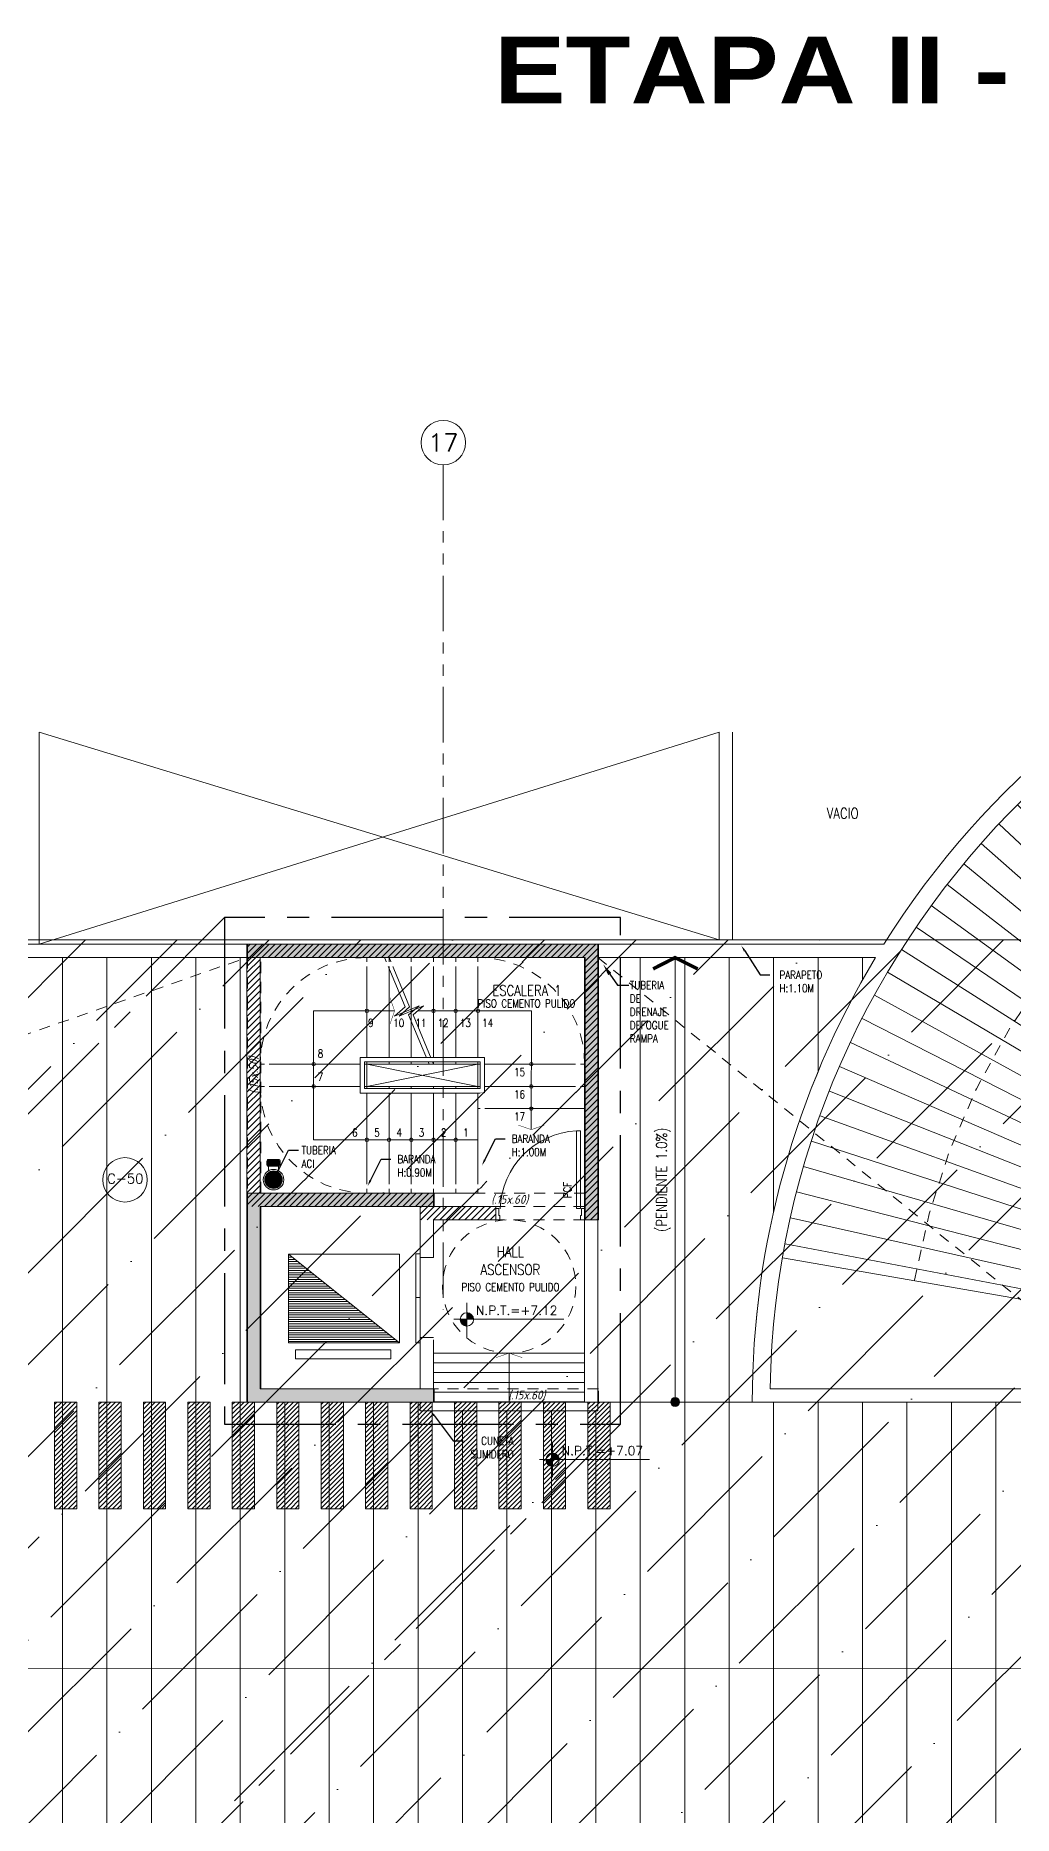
# Model space of a CAD drawing. Header units: millimetres. Extents: x 2085 to 2829, y 1352 to 1631.
# Drawn here: x 2205.93 to 2216.93, y 1369.44 to 1389.46 of the extents above; entities that cross this region are included whole.
import ezdxf
from ezdxf import colors
from ezdxf.entities.mleader import LeaderData, LeaderLine
from ezdxf.enums import TextEntityAlignment as Align
from ezdxf.math import Vec2, Vec3

# ---------------------------------------------------------------- set-up
doc = ezdxf.new("R2010")
doc.units = ezdxf.units.MM
doc.set_wipeout_variables(frame=1)
for name, pattern in [('CENTER', [2, 1.25, -0.25, 0.25, -0.25]), ('HIDDEN', [0.375, 0.25, -0.125]), ('HIDDEN2', [0.1875, 0.125, -0.0625]), ('PHANTOM', [2.5, 1.25, -0.25, 0.25, -0.25, 0.25, -0.25]), ('PHANTOM2', [1.25, 0.625, -0.125, 0.125, -0.125, 0.125, -0.125])]:
    doc.linetypes.add(name, pattern=pattern)
doc.layers.get('0').update_dxf_attribs({"color": 251, "lineweight": 9})
for name, color, linetype, lineweight in [('- APPIA - PLANTA - MUROS', 251, 'Continuous', 13), ('A-BARANDAS', 251, 'Continuous', 9), ('A-EJES', 251, 'PHANTOM', 9), ('A-EQUIPAMIENTO', 251, 'Continuous', 13), ('A-ESTRUCTURA-HATCH', 251, 'Continuous', 13), ('A-ESTRUCTURA-PLACAS', 251, 'Continuous', 13), ('A-ESTRUCTURA-VIGAS', 251, 'HIDDEN2', 13), ('A-HATCH', 251, 'Continuous', 9), ('A-LINEAS', 251, 'Continuous', 9), ('A-MURO BAJO', 251, 'Continuous', 9), ('A-MUROS', 251, 'Continuous', 9), ('A-NIVELES-NPT', 251, 'Continuous', 9), ('A-NUMERO ESTAC', 251, 'Continuous', 13), ('A-PROYECCIONES', 251, 'HIDDEN2', 9), ('A-PUERTAS', 251, 'Continuous', 9), ('A-TEXTO-ACABADO PISO', 251, 'Continuous', 13), ('A-TEXTO-AMBIENTES', 251, 'Continuous', 9), ('A-TEXTO-INDICACIONES', 251, 'Continuous', 13), ('A_50_CortesElev', 251, 'CENTER', 13), ('CIRCULACION PEATONAL', 251, 'Continuous', 13), ('DLP_MURO BAJO', 251, 'Continuous', 13), ('MURO CF 120', 251, 'Continuous', 13)]:
    doc.layers.add(name, color=color, linetype=linetype, lineweight=lineweight)
doc.layers.add('A-ETAPAS', color=251, linetype='Continuous', lineweight=9, plot=False)
doc.layers.add('A_50_Vigas Chata', color=251, linetype='HIDDEN', lineweight=13, plot=False)
doc.styles.add('APPIA -TEXTOS-GENERALES', font='isocp.shx', dxfattribs={"oblique": 15})
doc.styles.add('R160-75', font='ariblk.ttf', dxfattribs={"height": 0.6})
doc.styles.add('R80', font='romans.shx', dxfattribs={"width": 0.8, "oblique": 15, "height": 0.1})
doc.styles.add('ROMANS', font='romans.shx', dxfattribs={"width": 0.8})
doc.styles.add('TXT_COTAS', font='romans.shx', dxfattribs={"width": 0.8})
pattern_1 = [(45, (-224229.89413, -8186788.8217), (-0.03535533905933, 0.03535533905933), [])]

# ---------------------------------------------------------------- blocks, each defined once
blk = doc.blocks.new('ESTRUCTURAS PISO 3')
at = {"layer": 'A-ESTRUCTURA-HATCH'}
h = blk.add_hatch(color=256, dxfattribs=at)
h.dxf.hatch_style = 1
h.paths.add_polyline_path([(111.757, 16.3), (107.807, 16.3), (107.807, 16.15), (111.607, 16.15), (111.607, 13.2), (111.757, 13.2)])
h.paths.add_polyline_path([(109.907, 13.5), (107.807, 13.5), (107.807, 11.15), (109.907, 11.15), (109.907, 11.3), (107.957, 11.3), (107.957, 13.35), (109.907, 13.35)])
at = {"layer": 'A-ESTRUCTURA-PLACAS'}
for points in [[(111.757, 16.3), (107.807, 16.3), (107.807, 16.15), (111.607, 16.15), (111.607, 13.2), (111.757, 13.2)], [(109.907, 13.5), (107.807, 13.5), (107.807, 11.15), (109.907, 11.15), (109.907, 11.3), (107.957, 11.3), (107.957, 13.35), (109.907, 13.35)]]:
    blk.add_lwpolyline(points, close=True, dxfattribs=at)
at = {"layer": 'A-ESTRUCTURA-VIGAS'}
for p, q in [((107.807, 16.15), (107.807, 13.5)), ((107.957, 13.5), (107.957, 16.15))]:
    blk.add_line(p, q, dxfattribs=at)
for points in [[(109.907, 13.5), (111.607, 13.5)], [(109.907, 13.35), (111.607, 13.35)], [(109.907, 11.15), (111.757, 11.15), (111.757, 11.3), (109.906, 11.3)]]:
    blk.add_lwpolyline(points, dxfattribs=at)
at = {"layer": 'A_50_Vigas Chata', "insert": (107.882, 14.825), "char_height": 0.1, "attachment_point": 5, "rotation": 90, "style": 'APPIA -TEXTOS-GENERALES'}
blk.add_mtext('(.15x.50)', dxfattribs=at)
at = {"layer": 'A_50_Vigas Chata', "char_height": 0.1, "attachment_point": 5, "style": 'APPIA -TEXTOS-GENERALES'}
for insert in [(110.758, 13.424), (110.95, 11.224)]:
    blk.add_mtext('(.15x.60)', dxfattribs=dict(at, insert=insert))
blk = doc.blocks.new('d')
for p, q in [((1.319, 3.242), (3.581, 8.799)), ((1.374, 3.219), (3.729, 8.737, 0)), ((1.475, 3.175), (4.002, 8.616, 0)), ((1.574, 3.127), (4.271, 8.486, 0)), ((1.671, 3.076), (4.535, 8.348, 0)), ((1.767, 3.022), (4.795, 8.201, 0)), ((1.861, 2.965), (5.05, 8.046, 0)), ((1.953, 2.905), (5.3, 7.884, 0)), ((2.043, 2.842), (5.545, 7.713, 0)), ((2.132, 2.777), (5.785, 7.535, 0)), ((2.218, 2.708), (6.019, 7.35, 0)), ((2.302, 2.637), (6.247, 7.157, 0)), ((2.383, 2.564), (6.469, 6.958, 0)), ((2.463, 2.488), (6.684, 6.751, 0)), ((2.54, 2.409), (6.893, 6.538, 0)), ((2.614, 2.328), (7.095, 6.318, 0)), ((2.686, 2.245), (7.29, 6.092, 0)), ((2.755, 2.159), (7.477, 5.86, 0)), ((2.822, 2.072), (7.658, 5.622, 0)), ((2.885, 1.982), (7.83, 5.379, 0)), ((2.946, 1.89), (7.996, 5.13, 0)), ((3.004, 1.797), (8.153, 4.877, 0)), ((3.059, 1.702), (8.302, 4.618, 0)), ((3.111, 1.605), (8.443, 4.355, 0)), ((3.16, 1.506), (8.576, 4.088, 0)), ((3.206, 1.406), (8.7, 3.816, 0)), ((3.248, 1.305), (8.815, 3.541, 0)), ((3.288, 1.202), (8.922, 3.263, 0)), ((3.324, 1.098), (9.02, 2.981, 0)), ((3.357, 0.993), (9.109, 2.696, 0)), ((3.386, 0.887), (9.19, 2.409, 0)), ((3.412, 0.781), (9.261, 2.119, 0)), ((3.435, 0.673), (9.323, 1.827, 0)), ((3.455, 0.565), (9.375, 1.533, 0)), ((3.471, 0.456), (9.419, 1.238, 0)), ((3.483, 0.347), (9.453, 0.941, 0)), ((3.492, 0.237), (9.478, 0.644, 0)), ((3.498, 0.127), (9.494, 0.346, 0)), ((3.5, 0.018), (9.5, 0.047, 0)), ((3.499, -0.092), (9.497, -0.251, 0)), ((3.487, -0.312), (9.462, -0.847, 0)), ((3.495, -0.202), (9.484, -0.549, 0)), ((3.46, -0.53), (9.39, -1.439, 0)), ((3.475, -0.421), (9.431, -1.144, 0)), ((3.42, -0.746), (9.281, -2.026, 0)), ((3.442, -0.639), (9.341, -1.733, 0)), ((3.366, -0.96), (9.136, -2.605, 0)), ((3.395, -0.854), (9.213, -2.317, 0)), ((3.299, -1.169), (8.954, -3.173, 0)), ((3.334, -1.065), (9.05, -2.89, 0)), ((3.219, -1.374), (8.737, -3.729, 0)), ((3.261, -1.272), (8.85, -3.453, 0)), ((3.127, -1.574), (8.486, -4.271, 0)), ((3.175, -1.475), (8.616, -4.002, 0)), ((3.022, -1.767), (8.201, -4.795, 0)), ((3.076, -1.671), (8.348, -4.535, 0)), ((2.905, -1.953), (7.884, -5.3, 0)), ((2.965, -1.861), (8.046, -5.05, 0)), ((2.777, -2.132), (7.535, -5.785, 0)), ((2.842, -2.043), (7.713, -5.545, 0)), ((2.564, -2.383), (6.958, -6.469, 0)), ((2.637, -2.302), (7.157, -6.247, 0)), ((2.708, -2.218), (7.35, -6.019, 0)), ((2.409, -2.54), (6.538, -6.893, 0)), ((2.488, -2.463), (6.751, -6.684, 0)), ((2.159, -2.755), (5.86, -7.477, 0)), ((2.245, -2.686), (6.092, -7.29, 0)), ((2.328, -2.614), (6.318, -7.095, 0)), ((1.89, -2.946), (5.13, -7.996, 0)), ((1.982, -2.885), (5.379, -7.83, 0)), ((2.072, -2.822), (5.622, -7.658, 0)), ((1.506, -3.16), (4.088, -8.576, 0)), ((1.605, -3.111), (4.355, -8.443, 0)), ((1.702, -3.059), (4.618, -8.302, 0)), ((1.797, -3.004), (4.877, -8.153, 0)), ((0.887, -3.386), (2.409, -9.19, 0)), ((0.993, -3.357), (2.696, -9.109, 0)), ((1.098, -3.324), (2.981, -9.02, 0)), ((1.202, -3.288), (3.263, -8.922, 0)), ((1.305, -3.248), (3.541, -8.815, 0)), ((1.406, -3.206), (3.816, -8.7, 0)), ((-0.746, -3.42), (-2.026, -9.281, 0)), ((-0.639, -3.442), (-1.733, -9.341, 0)), ((-0.53, -3.46), (-1.439, -9.39, 0)), ((-0.421, -3.475), (-1.144, -9.431, 0)), ((-0.312, -3.487), (-0.847, -9.462, 0)), ((-0.202, -3.495), (-0.549, -9.484, 0)), ((-0.092, -3.499), (-0.251, -9.497, 0)), ((0.018, -3.5), (0.047, -9.5, 0)), ((0.127, -3.498), (0.346, -9.494, 0)), ((0.237, -3.492), (0.644, -9.478, 0)), ((0.347, -3.483), (0.941, -9.453, 0)), ((0.456, -3.471), (1.238, -9.419, 0)), ((0.565, -3.455), (1.533, -9.375, 0)), ((0.673, -3.435), (1.827, -9.323, 0)), ((0.781, -3.412), (2.119, -9.261, 0))]:
    blk.add_line(p, q)
blk = doc.blocks.new('EJES 1P')
at = {"layer": 'A-EJES', "linetype": 'PHANTOM2'}
blk.add_lwpolyline([(95.134, 5.345), (95.134, -4.158)], dxfattribs=at)
at = {"layer": 'A-EJES', "linetype": 'Continuous'}
blk.add_circle((95.134, 5.592), 0.25, dxfattribs=at)
at = {"layer": 'A-EJES', "linetype": 'Continuous', "style": 'ROMANS'}
blk.add_text('17', height=0.2, dxfattribs=at).set_placement((95.134, 5.592), align=Align.MIDDLE_CENTER)
blk = doc.blocks.new('A$C5E423DB2')
at = {"layer": 'A-PUERTAS'}
for p, q in [((0.038, 0.1), (0.038, 0.8)), ((0.038, 0.8), (0.073, 0.8)), ((0.073, 0.8), (0.073, 0.1)), ((0.038, 0.1), (0.073, 0.1))]:
    blk.add_line(p, q, dxfattribs=at)
at = {"layer": 'A-PUERTAS', "linetype": 'Continuous'}
for p, q in [((0, 0), (0, 0.1)), ((0, 0.1), (0.028, 0.1)), ((0.028, 0.038), (0.028, 0.1)), ((0.038, 0.038), (0.028, 0.038)), ((0.038, 0), (0.038, 0.038)), ((0.762, 0), (0.762, 0.038)), ((0.762, 0.038), (0.772, 0.038)), ((0.8, 0.1), (0.772, 0.1)), ((0.772, 0.038), (0.772, 0.1)), ((0.8, 0), (0.8, 0.1)), ((0, 0), (0.038, 0)), ((0.8, 0), (0.762, 0))]:
    blk.add_line(p, q, dxfattribs=at)
at = {"layer": 'A-PUERTAS', "color": 7, "linetype": 'Continuous'}
blk.add_arc((0.037, 0.079), 0.722, 1.6403, 87.0968, dxfattribs=at)
blk = doc.blocks.new('ASCENSOR_01')
h = blk.add_hatch()
h.set_pattern_fill('_U', color=256, scale=0.025, angle=450, style=0, pattern_type=0)
h.set_pattern_definition([(90, (1.21241, -1e-07), (-0.025, -4e-11), [])])
h.paths.add_polyline_path([(1.106, 1.275), (0.106, 0.025), (1.106, 0.025)])
blk.add_line((1.106, 1.275, -0.07), (0.106, 0.025, -0.035))
for points in [[(0.106, 0.025), (0.106, 1.275), (1.106, 1.275), (1.106, 0.025)], [(1.184, 0.103), (1.184, 1.175), (1.285, 1.175), (1.285, 0.103)]]:
    blk.add_lwpolyline(points, close=True)
blk = doc.blocks.new('*U167')
at = {"true_color": 0xfa0000}
for points in [[(587.139, -118.874, 1), (587.139, -119.154, 1)], [(587.057, -119.246, 0.414214), (587.049, -119.254), (587.049, -119.313, 0.414214), (587.057, -119.321), (587.221, -119.321, 0.414214), (587.229, -119.313), (587.229, -119.254, 0.414214), (587.221, -119.246)]]:
    blk.add_hatch(color=1, dxfattribs=at).paths.add_polyline_path(points)
for p, q in [((587.059, -119.157), (587.059, -119.23)), ((587.219, -119.157), (587.219, -119.23))]:
    blk.add_line(p, q)
for points in [[(587.245, -119.254), (587.245, -119.313, -0.414214), (587.221, -119.337), (587.057, -119.337, -0.414214), (587.033, -119.313), (587.033, -119.254, -0.414214), (587.057, -119.23), (587.221, -119.23, -0.414214)], [(587.229, -119.254), (587.229, -119.313, -0.414214), (587.221, -119.321), (587.057, -119.321, -0.414214), (587.049, -119.313), (587.049, -119.254, -0.414214), (587.057, -119.246), (587.221, -119.246, -0.414214)]]:
    blk.add_lwpolyline(points, format="xyb", close=True)
for radius in [0.164, 0.14]:
    blk.add_circle((587.139, -119.014), radius)
blk = doc.blocks.new('*U115')
at = {"layer": 'CIRCULACION PEATONAL'}
h = blk.add_hatch(dxfattribs=at)
h.set_pattern_fill('ANSI31', color=256, scale=0.3)
h.set_pattern_definition([(45, (-1.249632, 0), (-0.0265165, 0.0265165), [])])
h.paths.add_polyline_path([(-0.953, 0.228), (-1.203, 0.228), (-1.203, -0.972), (-0.953, -0.972)])
h = blk.add_hatch(dxfattribs=at)
h.set_pattern_fill('ANSI31', color=256, scale=0.3)
h.set_pattern_definition([(45, (-0.749632, 0), (-0.0265165, 0.0265165), [])])
h.paths.add_polyline_path([(-0.453, 0.228), (-0.703, 0.228), (-0.703, -0.972), (-0.453, -0.972)])
h = blk.add_hatch(dxfattribs=at)
h.set_pattern_fill('ANSI31', color=256, scale=0.3)
h.set_pattern_definition([(45, (-0.249632, 0), (-0.0265165, 0.0265165), [])])
h.paths.add_polyline_path([(0.047, 0.228), (-0.203, 0.228), (-0.203, -0.972), (0.047, -0.972)])
h = blk.add_hatch(dxfattribs=at)
h.set_pattern_fill('ANSI31', color=256, scale=0.3)
h.set_pattern_definition([(45, (0.250368, 0), (-0.0265165, 0.0265165), [])])
h.paths.add_polyline_path([(0.547, 0.228), (0.297, 0.228), (0.297, -0.972), (0.547, -0.972)])
h = blk.add_hatch(dxfattribs=at)
h.set_pattern_fill('ANSI31', color=256, scale=0.3)
h.set_pattern_definition([(45, (0.750368, 0), (-0.0265165, 0.0265165), [])])
h.paths.add_polyline_path([(1.047, 0.228), (0.797, 0.228), (0.797, -0.972), (1.047, -0.972)])
h = blk.add_hatch(dxfattribs=at)
h.set_pattern_fill('ANSI31', color=256, scale=0.3)
h.set_pattern_definition([(45, (1.250368, 0), (-0.0265165, 0.0265165), [])])
h.paths.add_polyline_path([(1.547, 0.228), (1.297, 0.228), (1.297, -0.972), (1.547, -0.972)])
h = blk.add_hatch(dxfattribs=at)
h.set_pattern_fill('ANSI31', color=256, scale=0.3)
h.set_pattern_definition([(45, (1.750368, 0), (-0.0265165, 0.0265165), [])])
h.paths.add_polyline_path([(2.047, 0.228), (1.797, 0.228), (1.797, -0.972), (2.047, -0.972)])
h = blk.add_hatch(dxfattribs=at)
h.set_pattern_fill('ANSI31', color=256, scale=0.3)
h.set_pattern_definition([(45, (2.250368, 0), (-0.0265165, 0.0265165), [])])
h.paths.add_polyline_path([(2.547, 0.228), (2.297, 0.228), (2.297, -0.972), (2.547, -0.972)])
h = blk.add_hatch(dxfattribs=at)
h.set_pattern_fill('ANSI31', color=256, scale=0.3)
h.set_pattern_definition([(45, (2.750368, 0), (-0.0265165, 0.0265165), [])])
h.paths.add_polyline_path([(3.047, 0.228), (2.797, 0.228), (2.797, -0.972), (3.047, -0.972)])
h = blk.add_hatch(dxfattribs=at)
h.set_pattern_fill('ANSI31', color=256, scale=0.3)
h.set_pattern_definition([(45, (3.250368, 0), (-0.0265165, 0.0265165), [])])
h.paths.add_polyline_path([(3.547, 0.228), (3.297, 0.228), (3.297, -0.972), (3.547, -0.972)])
h = blk.add_hatch(dxfattribs=at)
h.set_pattern_fill('ANSI31', color=256, scale=0.3)
h.set_pattern_definition([(45, (3.750368, 0), (-0.0265165, 0.0265165), [])])
h.paths.add_polyline_path([(4.047, 0.228), (3.797, 0.228), (3.797, -0.972), (4.047, -0.972)])
h = blk.add_hatch(dxfattribs=at)
h.set_pattern_fill('ANSI31', color=256, scale=0.3)
h.set_pattern_definition([(45, (4.250368, 0), (-0.0265165, 0.0265165), [])])
h.paths.add_polyline_path([(4.547, 0.228), (4.297, 0.228), (4.297, -0.972), (4.547, -0.972)])
h = blk.add_hatch(dxfattribs=at)
h.set_pattern_fill('ANSI31', color=256, scale=0.3)
h.set_pattern_definition([(45, (4.750368, 0), (-0.0265165, 0.0265165), [])])
h.paths.add_polyline_path([(5.047, 0.228), (4.797, 0.228), (4.797, -0.972), (5.047, -0.972)])
for points in [[(-1.203, -0.972), (-0.953, -0.972), (-0.953, 0.228), (-1.203, 0.228)], [(-0.703, -0.972), (-0.453, -0.972), (-0.453, 0.228), (-0.703, 0.228)], [(-0.203, -0.972), (0.047, -0.972), (0.047, 0.228), (-0.203, 0.228)], [(0.297, -0.972), (0.547, -0.972), (0.547, 0.228), (0.297, 0.228)], [(0.797, -0.972), (1.047, -0.972), (1.047, 0.228), (0.797, 0.228)], [(1.297, -0.972), (1.547, -0.972), (1.547, 0.228), (1.297, 0.228)], [(1.797, -0.972), (2.047, -0.972), (2.047, 0.228), (1.797, 0.228)], [(2.297, -0.972), (2.547, -0.972), (2.547, 0.228), (2.297, 0.228)], [(2.797, -0.972), (3.047, -0.972), (3.047, 0.228), (2.797, 0.228)], [(3.297, -0.972), (3.547, -0.972), (3.547, 0.228), (3.297, 0.228)], [(3.797, -0.972), (4.047, -0.972), (4.047, 0.228), (3.797, 0.228)], [(4.297, -0.972), (4.547, -0.972), (4.547, 0.228), (4.297, 0.228)], [(4.797, -0.972), (5.047, -0.972), (5.047, 0.228), (4.797, 0.228)]]:
    blk.add_lwpolyline(points, close=True, dxfattribs=at)
blk = doc.blocks.new('SIM NIVEL PLANTA')
at = {"linetype": 'Continuous'}
h = blk.add_hatch(dxfattribs=at)
h.set_pattern_fill('_USER', color=256, scale=0.099996, angle=45, style=0, pattern_type=0)
h.set_pattern_definition([(45, (35396.10581, 26516.4892), (-0.0707080889, 0.0707080889), [])])
h.paths.add_polyline_path([(-17.03, 0), (-15.53, 0, 0.409209), (-17.03, 1.47)])
h.paths.add_polyline_path([(-18.53, 0, 0.419236), (-17.03, -1.53), (-17.03, 0)])
for p, q in [((4.81, 0), (-20, 0)), ((-17.03, -3.97), (-17.03, 3.72))]:
    blk.add_line(p, q)
blk.add_circle((-17.03, -0.03), 1.5, dxfattribs=at)
at = {"style": 'R80'}
blk.add_attdef('N.P.T.+0.00', text='', height=2.03, dxfattribs=at).set_placement((-5.83, 2.01), align=Align.MIDDLE_CENTER)
blk = doc.blocks.new('EJE')
at = {"linetype": 'Continuous'}
blk.add_circle((0, 0), 0.5, dxfattribs=at)
at = {"layer": 'A-TEXTO-INDICACIONES', "style": 'ROMANS'}
blk.add_attdef('EJE', text='', height=0.22, rotation=0, dxfattribs=at).set_placement((0.007, 0.028), align=Align.MIDDLE_CENTER)

msp = doc.modelspace()

# ---------------------------------------------------------------- hatches: boundary and pattern name
h = msp.add_hatch(color=256)
h.dxf.hatch_style = 1
edge = h.paths.add_edge_path()
edge.add_arc((2213.123, 1374.088), 0.05, 0, 360)
at = {"layer": 'A-HATCH'}
h = msp.add_hatch(dxfattribs=at)
h.set_pattern_fill('_USER', color=256, scale=0.5, angle=90, pattern_type=0)
h.set_pattern_definition([(90, (2203.7295, 1371.14286), (-0.5, 3e-17), [])])
edge = h.paths.add_edge_path()
edge.add_line((2232.019, 1368.09), (2232.019, 1363.09))
edge.add_line((2232.019, 1363.09), (2203.829, 1363.09))
edge.add_line((2203.829, 1363.09), (2203.829, 1379.09))
edge.add_line((2203.829, 1379.09), (2208.304, 1379.09))
edge.add_line((2208.304, 1379.09), (2208.304, 1374.09))
edge.add_line((2208.304, 1374.09), (2210.254, 1374.09))
edge.add_line((2210.254, 1374.09), (2210.254, 1373.99))
edge.add_line((2210.254, 1373.99), (2212.254, 1373.99))
edge.add_line((2212.254, 1373.99), (2212.254, 1379.09))
edge.add_line((2212.254, 1379.09), (2215.378, 1379.09))
edge.add_arc((2223.69, 1374.09), 9.7, 148.9733, 180.0015)
edge.add_line((2213.99, 1374.09), (2220.39, 1374.09))
edge.add_arc((2223.69, 1374.09), 3.3, 53.3165, 180.0011, ccw=False)
edge.add_line((2225.662, 1376.737), (2225.662, 1374.09))
edge.add_line((2225.662, 1374.09), (2233.191, 1374.091))
edge.add_line((2233.191, 1374.091), (2232.91, 1368.09))
edge.add_line((2232.91, 1368.09), (2232.019, 1368.09))
h.paths.add_polyline_path([(2231.919, 1363.09), (2231.619, 1363.09), (2231.619, 1374.091), (2231.919, 1374.091)], flags=16)
h = msp.add_hatch(dxfattribs=at)
h.set_pattern_fill('_USER', color=256, scale=0.11, pattern_type=0)
h.set_pattern_definition([(0, (2212.10451, 1374.09014), (0, 0.11), [])])
h.paths.add_polyline_path([(2212.104, 1374.64), (2210.404, 1374.64), (2210.404, 1374.09), (2212.104, 1374.09)])
at = {"layer": 'MURO CF 120'}
h = msp.add_hatch(dxfattribs=at)
h.set_pattern_fill('_USER', color=256, scale=0.05, angle=45, style=0, pattern_type=0)
h.set_pattern_definition(pattern_1)
h.paths.add_polyline_path([(2208.454, 1376.29), (2208.304, 1376.29), (2208.304, 1379.24), (2208.454, 1379.24)])
h = msp.add_hatch(dxfattribs=at)
h.set_pattern_fill('_USER', color=256, scale=0.05, angle=45, style=0, pattern_type=0)
h.set_pattern_definition(pattern_1)
h.paths.add_polyline_path([(2208.455, 1379.24), (2212.104, 1379.24), (2212.104, 1379.09), (2208.454, 1379.09)])
h = msp.add_hatch(dxfattribs=at)
h.set_pattern_fill('_USER', color=256, scale=0.05, angle=45, style=0, pattern_type=0)
h.set_pattern_definition(pattern_1)
h.paths.add_polyline_path([(2212.104, 1376.14), (2212.254, 1376.14), (2212.254, 1379.24), (2212.104, 1379.24)])
h = msp.add_hatch(dxfattribs=at)
h.set_pattern_fill('_USER', color=256, scale=0.05, angle=45, style=0, pattern_type=0)
h.set_pattern_definition(pattern_1)
h.paths.add_polyline_path([(2208.454, 1376.44), (2210.404, 1376.44), (2210.404, 1376.29), (2208.454, 1376.29)])
h = msp.add_hatch(dxfattribs=at)
h.set_pattern_fill('_USER', color=256, scale=0.05, angle=45, style=0, pattern_type=0)
h.set_pattern_definition(pattern_1)
h.paths.add_polyline_path([(2211.104, 1376.29), (2210.254, 1376.29), (2210.254, 1376.14), (2211.104, 1376.14)])

# ---------------------------------------------------------------- linework, layer by layer
for p, q in [((2212.254, 1374.09), (2213.99, 1374.09)), ((2231.619, 1371.091), (2203.829, 1371.09))]:
    msp.add_line(p, q)
at = {"const_width": 0.0375}
for points in [[(2213.374, 1378.963), (2213.122, 1379.09), (2212.874, 1378.963)], [(2213.375, 1378.961), (2213.123, 1379.088), (2212.875, 1378.961)]]:
    msp.add_lwpolyline(points, dxfattribs=at)
msp.add_circle((2213.122, 1374.09), 0.05)
at = {"layer": 'A-EQUIPAMIENTO'}
for points in [[(2210.254, 1375.755), (2210.254, 1374.755), (2210.204, 1374.755), (2210.204, 1375.755)], [(2210.204, 1375.755), (2210.254, 1375.755)], [(2210.254, 1375.265), (2210.204, 1375.265)]]:
    msp.add_lwpolyline(points, dxfattribs=at)
at = {"layer": 'A-HATCH'}
for p, q in [((2210.404, 1374.64), (2212.105, 1374.64)), ((2210.404, 1374.09), (2212.104, 1374.09))]:
    msp.add_line(p, q, dxfattribs=at)
at = {"layer": 'A-LINEAS', "linetype": 'Continuous'}
for p, q in [((2210.904, 1377.64), (2209.654, 1377.89)), ((2210.904, 1377.89), (2209.654, 1377.64))]:
    msp.add_line(p, q, dxfattribs=at)
at = {"layer": 'A-LINEAS'}
msp.add_line((2209.054, 1377.04, 0), (2210.904, 1377.04, 0), dxfattribs=at)
msp.add_lwpolyline([(2232.019, 1368.09), (2232.019, 1363.09), (2203.829, 1363.09), (2203.829, 1379.09), (2208.304, 1379.09), (2208.304, 1374.09), (2210.254, 1374.09), (2210.254, 1373.99), (2212.254, 1373.99), (2212.254, 1379.09), (2215.378, 1379.09, 0.136219), (2213.99, 1374.09), (2220.39, 1374.09, -0.616917), (2225.662, 1376.737), (2225.662, 1374.09), (2233.191, 1374.091), (2232.91, 1368.09)], format="xyb", close=True, dxfattribs=at)
at = {"layer": 'A-LINEAS', "linetype": 'Continuous'}
for points in [[(2210.354, 1377.89), (2210.124, 1378.444), (2210.243, 1378.548), (2209.966, 1378.432), (2210.085, 1378.536), (2209.854, 1379.09)], [(2210.404, 1377.89), (2210.174, 1378.444), (2210.293, 1378.548), (2210.016, 1378.432), (2210.135, 1378.536), (2209.904, 1379.09)], [(2213.122, 1379.09), (2213.122, 1374.09)], [(2211.504, 1377.154), (2211.505, 1378.49), (2210.227, 1378.49)], [(2211.255, 1374.64), (2211.255, 1374.097)]]:
    msp.add_lwpolyline(points, dxfattribs=at)
at = {"layer": 'A-LINEAS', "const_width": 0.005}
for points in [[(2209.915, 1378.343), (2209.966, 1378.49), (2209.915, 1378.638)], [(2211.357, 1377.205), (2211.504, 1377.154), (2211.652, 1377.205)], [(2211.107, 1374.589), (2211.255, 1374.64), (2211.402, 1374.589)]]:
    msp.add_lwpolyline(points, dxfattribs=at)
at = {"layer": 'A-LINEAS'}
msp.add_lwpolyline([(2209.966, 1378.49), (2209.055, 1378.49), (2209.054, 1377.04)], dxfattribs=at)
at = {"layer": 'A-LINEAS', "elevation": 0}
msp.add_lwpolyline([(2212.254, 1374.09), (2212.254, 1373.99), (2210.254, 1373.99), (2210.254, 1374.09)], close=True, dxfattribs=at)
at = {"layer": 'A-LINEAS', "linetype": 'Continuous'}
for centre in [(2209.654, 1378.49), (2210.404, 1378.49), (2210.654, 1378.49), (2210.904, 1378.49), (2209.055, 1377.89), (2211.504, 1377.89), (2209.055, 1377.64), (2211.504, 1377.64), (2211.504, 1377.39), (2209.654, 1377.04), (2209.904, 1377.04), (2210.154, 1377.04), (2210.404, 1377.04), (2210.654, 1377.04)]:
    msp.add_circle(centre, 0.02, dxfattribs=at)
at = {"layer": 'A-MURO BAJO'}
for p, q in [((2205.966, 1381.626, 0), (2213.616, 1379.29, 0)), ((2213.616, 1381.626, 0), (2205.966, 1379.24, 0)), ((2205.966, 1381.626, 0), (2205.966, 1379.24, 0)), ((2212.254, 1379.24), (2215.47, 1379.24)), ((2209.654, 1379.09), (2209.654, 1377.89)), ((2209.904, 1379.09), (2209.904, 1377.89)), ((2210.154, 1379.09), (2210.154, 1377.89)), ((2210.404, 1379.09), (2210.404, 1377.89)), ((2210.654, 1379.09), (2210.654, 1377.89)), ((2210.904, 1379.09), (2210.904, 1377.89)), ((2212.254, 1379.09), (2215.378, 1379.09)), ((2209.655, 1377.89), (2208.454, 1377.89)), ((2210.904, 1377.89), (2209.654, 1377.89)), ((2209.655, 1377.89), (2209.654, 1377.64)), ((2212.104, 1377.89), (2210.904, 1377.89)), ((2210.904, 1377.89), (2210.904, 1377.64)), ((2209.904, 1377.64), (2208.454, 1377.64)), ((2209.654, 1377.64), (2209.654, 1376.44)), ((2210.904, 1377.64), (2209.654, 1377.64)), ((2209.904, 1377.64), (2209.904, 1376.44)), ((2210.154, 1377.64), (2210.154, 1376.44)), ((2210.404, 1377.64), (2210.404, 1376.44)), ((2210.654, 1377.64), (2210.654, 1376.44)), ((2212.104, 1377.64), (2210.904, 1377.64)), ((2210.904, 1377.64), (2210.904, 1376.44)), ((2212.104, 1377.39), (2210.904, 1377.39)), ((2210.904, 1376.44), (2210.404, 1376.44)), ((2214.191, 1374.24), (2220.193, 1374.24)), ((2213.99, 1374.09), (2220.39, 1374.09))]:
    msp.add_line(p, q, dxfattribs=at)
at = {"layer": 'A-MURO BAJO', "elevation": 0}
for points in [[(2213.616, 1379.291), (2213.616, 1381.626)], [(2213.766, 1379.29), (2213.766, 1381.626)]]:
    msp.add_lwpolyline(points, dxfattribs=at)
at = {"layer": 'A-MURO BAJO'}
for points in [[(2193.116, 1379.24), (2203.379, 1379.24), (2203.379, 1379.74), (2203.979, 1379.74), (2203.979, 1379.24), (2208.304, 1379.24)], [(2193.116, 1379.09), (2208.304, 1379.09)]]:
    msp.add_lwpolyline(points, dxfattribs=at)
for radius, start, end in [(9.7, 0.001, 147.9343), (9.5, 0.0004, 179.0963), (9.7, 148.9733, 180.0015)]:
    msp.add_arc((2223.69, 1374.09), radius, start, end, dxfattribs=at)
at = {"layer": 'A-MUROS'}
for p, q in [((2208.304, 1379.24), (2208.304, 1374.09)), ((2208.304, 1379.24), (2212.254, 1379.24)), ((2212.254, 1379.24), (2212.254, 1374.09)), ((2208.454, 1376.29), (2208.454, 1374.24)), ((2208.454, 1376.29), (2210.404, 1376.29)), ((2210.254, 1376.29), (2210.254, 1375.715)), ((2211.104, 1376.29), (2210.404, 1376.29)), ((2211.104, 1376.14), (2211.104, 1376.29)), ((2211.104, 1376.14), (2210.404, 1376.14)), ((2210.404, 1376.14), (2210.404, 1375.715)), ((2210.254, 1375.715), (2210.404, 1375.715)), ((2210.254, 1374.815), (2210.254, 1374.24)), ((2210.254, 1374.815), (2210.404, 1374.815)), ((2210.404, 1374.79), (2210.404, 1374.09)), ((2208.454, 1374.24), (2210.404, 1374.24)), ((2210.404, 1374.09), (2208.304, 1374.09)), ((2212.254, 1374.09), (2212.104, 1374.09))]:
    msp.add_line(p, q, dxfattribs=at)
at = {"layer": 'A-PROYECCIONES'}
for p, q in [((2162.419, 1363.083), (2208.305, 1379.09)), ((2212.254, 1379.09), (2232.019, 1363.09)), ((2212.104, 1376.29), (2211.104, 1376.29)), ((2212.104, 1376.14), (2211.104, 1376.14))]:
    msp.add_line(p, q, dxfattribs=at)
msp.add_circle((2211.255, 1375.39), 0.75, dxfattribs=at)
msp.add_arc((2223.695, 1374.09), 8, 0.0007, 170.1785, dxfattribs=at)
at = {"layer": 'A_50_CortesElev'}
for points in [[(2208.054, 1379.54), (2186.841, 1358.327)], [(2212.506, 1373.84), (2191.292, 1352.627)]]:
    msp.add_lwpolyline(points, dxfattribs=at)

# ---------------------------------------------------------------- block references
at = {"layer": '- APPIA - PLANTA - MUROS'}
msp.add_blockref('ESTRUCTURAS PISO 3', (2100.503, 1362.94), dxfattribs=at)
msp.add_blockref('EJES 1P', (2115.38, 1379.29))
at = {"rotation": 180.0005141974605}
msp.add_blockref('*U115', (2211.187, 1373.118), dxfattribs=at)
at = {"layer": 'A-EQUIPAMIENTO', "rotation": 270.0001736286946}
msp.add_blockref('ASCENSOR_01', (2208.748, 1375.86), dxfattribs=at)
at = {"layer": 'A-HATCH', "rotation": 102.3141185683093}
msp.add_blockref('d', (2223.69, 1374.09), dxfattribs=at)
at = {"layer": 'A-NIVELES-NPT', "xscale": 0.05, "yscale": 0.05, "zscale": 0.05}
for p, values in [((2211.631, 1375.02), {'N.P.T.+0.00': 'N.P.T.=+7.12'}), ((2212.595, 1373.442), {'N.P.T.+0.00': 'N.P.T.=+7.07'})]:
    msp.add_blockref('SIM NIVEL PLANTA', p, dxfattribs=at).add_auto_attribs(values)
at = {"layer": 'A-NUMERO ESTAC', "xscale": 0.5, "yscale": 0.5, "zscale": 0.5}
msp.add_blockref('EJE', (2206.933, 1376.589, 0), dxfattribs=at).add_auto_attribs({'EJE': 'C-50'})
at = {"layer": 'A-PUERTAS', "linetype": 'Continuous', "xscale": -1.250002642195022, "yscale": 1.250002642195022, "zscale": 1.250002642195022, "rotation": 359.9988857674264}
msp.add_blockref('A$C5E423DB2', (2212.104, 1376.14), dxfattribs=at)

# ---------------------------------------------------------------- texts
at = {"layer": 'A-ETAPAS', "style": 'R160-75'}
msp.add_text('ETAPA II - TORRE C', height=0.75, dxfattribs=at).set_placement((2216.851, 1388.699), align=Align.CENTER)
at = {"layer": 'A-TEXTO-ACABADO PISO', "insert": (2211.27, 1375.428), "char_height": 0.09, "attachment_point": 2, "style": 'ROMANS'}
msp.add_mtext_dynamic_manual_height_columns('PISO CEMENTO PULIDO', width=1.58631, gutter_width=12.5, heights=[0], dxfattribs=at)
at = {"layer": 'A-TEXTO-AMBIENTES', "char_height": 0.12, "width": 2.55621, "attachment_point": 5, "style": 'ROMANS'}
for s, insert in [('VACIO', (2215.007, 1380.712)), ('HALL \\PASCENSOR', (2211.269, 1375.679))]:
    msp.add_mtext(s, dxfattribs=dict(at, insert=insert))
at = {"layer": 'A-TEXTO-AMBIENTES', "insert": (2212.989, 1376.59), "char_height": 0.12, "width": 1.89797, "attachment_point": 5, "rotation": 90, "style": 'ROMANS'}
msp.add_mtext('(PENDIENTE 1.0%)', dxfattribs=at)

# ---------------------------------------------------------------- leaders
at = {"layer": 'A-TEXTO-INDICACIONES'}
ml = msp.add_multileader_mtext('Standard', dxfattribs=at)
ml.set_content('\\pxsm1,ql,t16;PARAPETO\\PH:1.10M', color=256, style='TXT_COTAS')
ml.set_leader_properties(color=7)
ml.build(insert=Vec2(0, 0))
ml.multileader.update_dxf_attribs({"dogleg_length": 0.11, "arrow_head_size": 0.07})
ctx = ml.context
ctx.base_point, ctx.char_height, ctx.arrow_head_size, ctx.landing_gap_size, ctx.plane_origin = Vec3(2214.187, 1378.894), 0.09, 0.07, 0.05, Vec3(2213.923, 1378.454)
ctx.text_align_type = 2
notes = []
notes.append((ctx, [(0, (1, 1, 0), (2214.077, 1378.894), (1, 0), 0.11, [(0, [(2213.867, 1379.224)], 0, [])])]))
ctx.mtext.insert, ctx.mtext.width, ctx.mtext.defined_height, ctx.mtext.alignment, ctx.mtext.flow_direction = Vec3(2214.748, 1378.939), 0.45159, 0.437, 3, 5
ml = msp.add_multileader_mtext('Standard', dxfattribs=at)
ml.set_content('\\pxsm1,ql,t16;TUBERIA DE DRENAJE DEFOGUE RAMPA', color=256, style='ROMANS')
ml.set_leader_properties(color=7)
ml.build(insert=Vec2(0, 0))
ml.multileader.update_dxf_attribs({"dogleg_length": 1.307, "arrow_head_size": 0.13, "scale": 0.1})
ctx = ml.context
ctx.base_point, ctx.scale, ctx.char_height, ctx.arrow_head_size, ctx.landing_gap_size, ctx.plane_origin = Vec3(2212.603, 1378.778), 0.1, 0.09, 0.13, 0.01, Vec3(2212.394, 1378.409)
notes.append((ctx, [(0, (1, 1, 0), (2212.472, 1378.778), (1, 0), 0.131, [(0, [(2212.314, 1379.011)], 0, [])])]))
ctx.mtext.insert, ctx.mtext.width, ctx.mtext.defined_height, ctx.mtext.flow_direction = Vec3(2212.613, 1378.823), 1.25953, 0.0437, 5
ml = msp.add_multileader_mtext('Standard', dxfattribs=at)
ml.set_content('CUNETA SUMIDERO', color=256, style='TXT_COTAS')
ml.set_leader_properties(color=7)
ml.build(insert=Vec2(0, 0))
ml.multileader.update_dxf_attribs({"dogleg_length": 0.11, "arrow_head_size": 0.07})
ctx = ml.context
ctx.base_point, ctx.char_height, ctx.arrow_head_size, ctx.landing_gap_size, ctx.plane_origin = Vec3(2210.738, 1373.653), 0.09, 0.07, 0.05, Vec3(2211.118, 1372.898)
ctx.text_align_type = 2
notes.append((ctx, [(0, (1, 1, 0), (2210.627, 1373.653), (1, 0), 0.11, [(0, [(2210.368, 1373.994)], 0, [])])]))
ctx.mtext.insert, ctx.mtext.width, ctx.mtext.alignment, ctx.mtext.flow_direction = Vec3(2211.305, 1373.698), 0.61428, 3, 5
for ctx, leaders in notes:
    for number, flags, end, landing, length, lines in leaders:
        leader = LeaderData()
        leader.index, (leader.has_last_leader_line, leader.has_dogleg_vector, leader.attachment_direction) = number, flags
        leader.last_leader_point, leader.dogleg_vector, leader.dogleg_length = Vec3(end), Vec3(landing), length
        for number, points, colour, breaks in lines:
            line = LeaderLine()
            line.index, line.vertices, line.color, line.breaks = number, Vec3.list(points), colors.encode_raw_color(colour), breaks
            leader.lines.append(line)
        ctx.leaders.append(leader)

# ---------------------------------------------------------------- next in the draw order: wipeouts: each hides what was drawn before it
msp.add_wipeout([(2210.929, 1377.915), (2210.979, 1377.965), (2209.579, 1377.965), (2209.579, 1377.565), (2210.979, 1377.565), (2210.979, 1377.965), (2210.929, 1377.915), (2210.929, 1377.615), (2209.629, 1377.615), (2209.629, 1377.915)]).translate(0, 0, 0).dxf.layer = 'A-BARANDAS'

# ---------------------------------------------------------------- next in the draw order: linework, layer by layer
at = {"layer": 'A-BARANDAS', "elevation": 0}
for points in [[(2210.979, 1377.565), (2210.979, 1377.965), (2209.579, 1377.965), (2209.579, 1377.565)], [(2209.629, 1377.915), (2210.929, 1377.915), (2210.929, 1377.615), (2209.629, 1377.615)]]:
    msp.add_lwpolyline(points, close=True, dxfattribs=at)

# ---------------------------------------------------------------- next in the draw order: wipeouts: each hides what was drawn before it
msp.add_wipeout([(2212.054, 1377.565), (2212.004, 1377.565), (2212.004, 1378.99), (2208.554, 1378.99), (2208.554, 1377.043), (2209.057, 1376.54), (2210.904, 1376.54), (2210.904, 1376.49), (2209.037, 1376.49), (2208.504, 1377.022), (2208.504, 1379.04), (2212.054, 1379.04)]).translate(0, 0, 0).dxf.layer = 'A-BARANDAS'

# ---------------------------------------------------------------- next in the draw order: linework, layer by layer
at = {"layer": 'A-MUROS'}
for p, q in [((2208.454, 1379.09), (2208.454, 1376.44)), ((2208.454, 1379.09), (2212.104, 1379.09)), ((2212.104, 1379.09), (2212.104, 1374.09)), ((2208.454, 1376.44), (2210.404, 1376.44)), ((2210.404, 1376.44), (2210.404, 1376.29))]:
    msp.add_line(p, q, dxfattribs=at)
at = {"layer": 'A-PROYECCIONES'}
for centre, start, end in [((2209.654, 1377.89), 90, 180), ((2210.904, 1377.89), 360, 90), ((2209.654, 1377.64), 180, 270)]:
    msp.add_arc(centre, 1.2, start, end, dxfattribs=at)

# ---------------------------------------------------------------- next in the draw order: block references
at = {"xscale": 0.7035271998764584, "yscale": 0.7035271998764584, "zscale": 0.7035271998764584, "rotation": 180}
msp.add_blockref('*U167', (2621.673, 1292.861), dxfattribs=at)

# ---------------------------------------------------------------- next in the draw order: texts
at = {"layer": 'A-TEXTO-ACABADO PISO', "insert": (2211.449, 1378.618, 0), "char_height": 0.09, "attachment_point": 2, "style": 'ROMANS'}
msp.add_mtext_dynamic_manual_height_columns('PISO CEMENTO PULIDO', width=1.15593, gutter_width=12.5, heights=[0], dxfattribs=at)
at = {"layer": 'A-TEXTO-AMBIENTES', "insert": (2211.454, 1378.719), "char_height": 0.12, "width": 0.86836, "attachment_point": 5, "style": 'ROMANS'}
msp.add_mtext('ESCALERA 1', dxfattribs=at)
at = {"layer": 'A-TEXTO-INDICACIONES', "style": 'ROMANS', "width": 0.8}
for s, p in [('9', (2209.73, 1378.309)), ('10', (2210.074, 1378.309)), ('11', (2210.324, 1378.309)), ('12', (2210.574, 1378.309)), ('13', (2210.824, 1378.309)), ('14', (2211.074, 1378.309)), ('8', (2209.163, 1377.964)), ('15', (2211.434, 1377.755)), ('7', (2209.163, 1377.702)), ('16', (2211.434, 1377.505)), ('17', (2211.434, 1377.255)), ('6', (2209.549, 1377.075)), ('5', (2209.799, 1377.075)), ('4', (2210.049, 1377.075)), ('3', (2210.299, 1377.075)), ('2', (2210.549, 1377.075)), ('1', (2210.799, 1377.075))]:
    msp.add_text(s, height=0.09, dxfattribs=at).set_placement(p, align=Align.RIGHT)
msp.add_text('PCF', height=0.09, rotation=90, dxfattribs=at).set_placement((2211.955, 1376.381))

# ---------------------------------------------------------------- next in the draw order: leaders
at = {"layer": 'A-TEXTO-INDICACIONES'}
ml = msp.add_multileader_mtext('Standard', dxfattribs=at)
ml.set_content('\\pxsm1,ql,t16;TUBERIA ACI', color=256, style='TXT_COTAS')
ml.set_leader_properties(color=7)
ml.build(insert=Vec2(0, 0))
ml.multileader.update_dxf_attribs({"dogleg_length": 0.11, "arrow_head_size": 0.07})
ctx = ml.context
ctx.base_point, ctx.char_height, ctx.arrow_head_size, ctx.landing_gap_size, ctx.plane_origin = Vec3(2208.884, 1376.921), 0.09, 0.07, 0.05, Vec3(2208.62, 1376.481)
ctx.text_align_type = 2
notes = []
notes.append((ctx, [(0, (1, 1, 0), (2208.774, 1376.921), (1, 0), 0.11, [(0, [(2208.623, 1376.62)], 0, [])])]))
ctx.mtext.insert, ctx.mtext.width, ctx.mtext.defined_height, ctx.mtext.alignment, ctx.mtext.flow_direction = Vec3(2209.356, 1376.966), 0.4362, 0.437, 3, 5
ml = msp.add_multileader_mtext('Standard', dxfattribs=at)
ml.set_content('\\pxsm1,ql;BARANDA \\P\\pt16;H:0.90M', color=256, style='TXT_COTAS')
ml.set_leader_properties(color=7)
ml.build(insert=Vec2(0, 0))
ml.multileader.update_dxf_attribs({"dogleg_length": 0.11, "arrow_head_size": 0.07})
ctx = ml.context
ctx.base_point, ctx.char_height, ctx.arrow_head_size, ctx.landing_gap_size, ctx.plane_origin = Vec3(2209.924, 1376.821), 0.09, 0.07, 0.05, Vec3(2209.661, 1376.381)
ctx.text_align_type = 2
notes.append((ctx, [(0, (1, 1, 0), (2209.814, 1376.821), (1, 0), 0.11, [(0, [(2209.663, 1376.52)], 0, [])])]))
ctx.mtext.insert, ctx.mtext.width, ctx.mtext.defined_height, ctx.mtext.alignment, ctx.mtext.flow_direction = Vec3(2210.434, 1376.866), 0.4362, 0.437, 3, 5
for ctx, leaders in notes:
    for number, flags, end, landing, length, lines in leaders:
        leader = LeaderData()
        leader.index, (leader.has_last_leader_line, leader.has_dogleg_vector, leader.attachment_direction) = number, flags
        leader.last_leader_point, leader.dogleg_vector, leader.dogleg_length = Vec3(end), Vec3(landing), length
        for number, points, colour, breaks in lines:
            line = LeaderLine()
            line.index, line.vertices, line.color, line.breaks = number, Vec3.list(points), colors.encode_raw_color(colour), breaks
            leader.lines.append(line)
        ctx.leaders.append(leader)

# ---------------------------------------------------------------- next in the draw order: wipeouts: each hides what was drawn before it
msp.add_wipeout([(2210.929, 1377.565), (2210.929, 1376.54), (2210.904, 1376.54), (2210.904, 1376.49), (2210.979, 1376.49), (2210.979, 1377.565)]).translate(0, 0, 0).dxf.layer = 'A-BARANDAS'

# ---------------------------------------------------------------- next in the draw order: hatches: boundary and pattern name
h = msp.add_hatch()
h.set_pattern_fill('ANSI36', color=4, scale=0.23)
h.set_pattern_definition([(45, (-12.33495, -160), (0.38727355, 1.420003), [1.825625, -0.365125, 0, -0.365125])])
h.paths.add_polyline_path([(2232.271, 1379.288), (2183.586, 1379.288), (2183.586, 1362.838), (2232.271, 1362.838)])

# ---------------------------------------------------------------- next in the draw order: linework, layer by layer
msp.add_lwpolyline([(2183.586, 1379.288), (2232.271, 1379.288), (2232.271, 1362.838), (2183.586, 1362.838)], close=True)
at = {"color": 4}
msp.add_lwpolyline([(2183.586, 1379.288), (2232.271, 1379.288), (2232.271, 1362.838), (2183.586, 1362.838)], close=True, dxfattribs=at)
at = {"layer": 'A_50_CortesElev', "lineweight": 30}
msp.add_lwpolyline([(2208.054, 1373.84), (2212.506, 1373.84), (2212.506, 1379.54), (2208.054, 1379.54)], close=True, dxfattribs=at)

# ---------------------------------------------------------------- next in the draw order: block references
at = {"layer": 'DLP_MURO BAJO'}
msp.add_blockref('EJES 1P', (2115.38, 1379.29), dxfattribs=at)

# ---------------------------------------------------------------- next in the draw order: leaders
at = {"layer": 'A-TEXTO-INDICACIONES'}
ml = msp.add_multileader_mtext('Standard', dxfattribs=at)
ml.set_content('\\pxsm1,ql;BARANDA \\P\\pt16;H:1.00M', color=256, style='TXT_COTAS')
ml.set_leader_properties(color=7)
ml.build(insert=Vec2(0, 0))
ml.multileader.update_dxf_attribs({"dogleg_length": 0.11, "arrow_head_size": 0.07})
ctx = ml.context
ctx.base_point, ctx.char_height, ctx.arrow_head_size, ctx.landing_gap_size, ctx.plane_origin = Vec3(2211.211, 1377.051), 0.09, 0.07, 0.05, Vec3(2210.947, 1376.611)
ctx.text_align_type = 2
notes = []
notes.append((ctx, [(0, (1, 1, 0), (2211.1, 1377.051), (1, 0), 0.11, [(0, [(2210.949, 1376.75)], 0, [])])]))
ctx.mtext.insert, ctx.mtext.width, ctx.mtext.defined_height, ctx.mtext.alignment, ctx.mtext.flow_direction = Vec3(2211.72, 1377.096), 0.4362, 0.437, 3, 5
for ctx, leaders in notes:
    for number, flags, end, landing, length, lines in leaders:
        leader = LeaderData()
        leader.index, (leader.has_last_leader_line, leader.has_dogleg_vector, leader.attachment_direction) = number, flags
        leader.last_leader_point, leader.dogleg_vector, leader.dogleg_length = Vec3(end), Vec3(landing), length
        for number, points, colour, breaks in lines:
            line = LeaderLine()
            line.index, line.vertices, line.color, line.breaks = number, Vec3.list(points), colors.encode_raw_color(colour), breaks
            leader.lines.append(line)
        ctx.leaders.append(leader)

doc.saveas('drawing.dxf')
